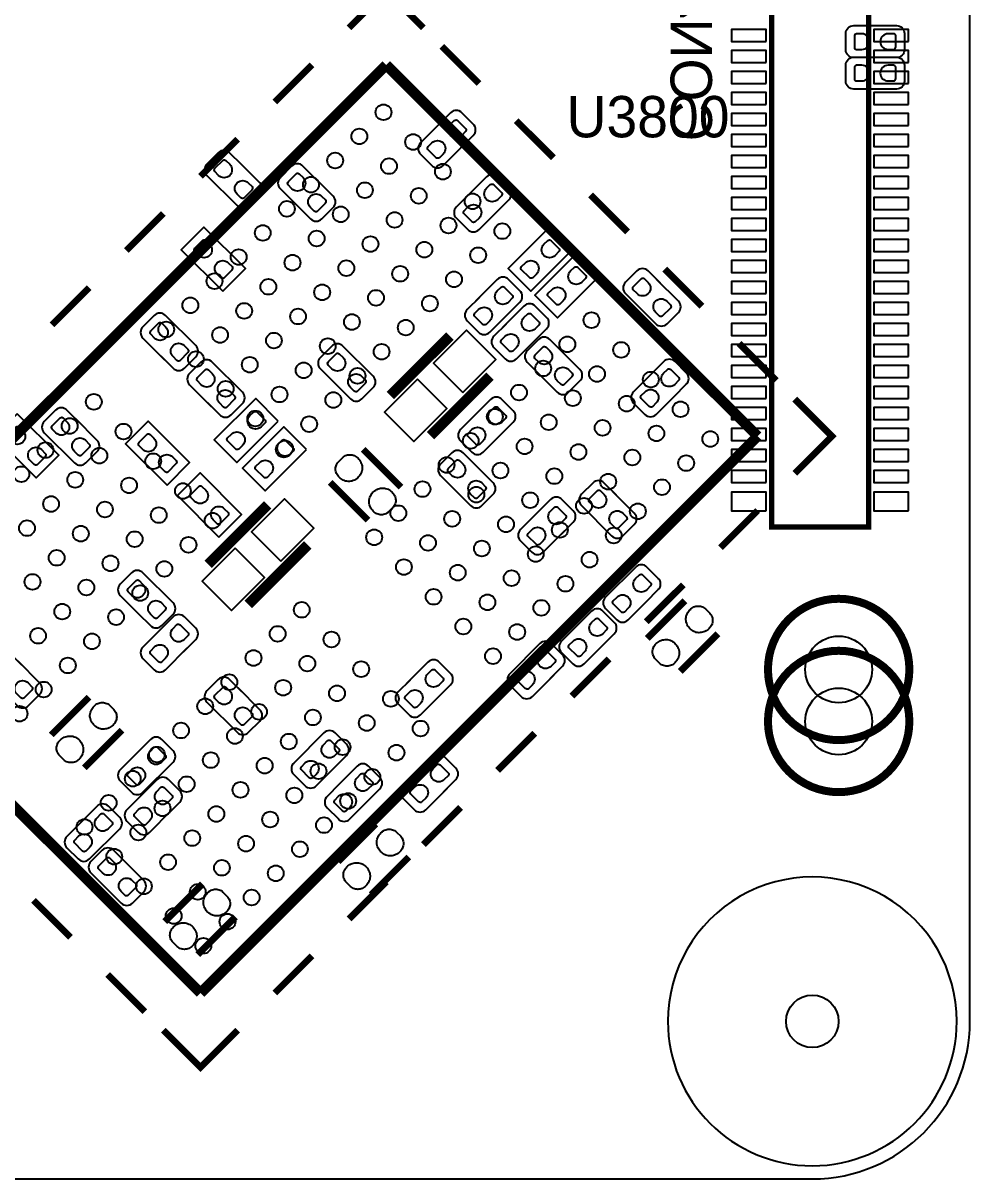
# Model space of a CAD drawing. Extents: x 0 to 69.8, y 0 to 65.
# Drawn here: x 36.97 to 55, y 0 to 22.01 of the extents above; entities that cross this region are included whole.
import ezdxf

# ---------------------------------------------------------------- set-up
doc = ezdxf.new("R2010")
doc.units = 0
for name, color, linetype in [('BG_OUTLINE', 254, 'CONTINUOUS'), ('PG_SILKSCREEN_BOTTOM', 12, 'CONTINUOUS'), ('PG_SILKSCREEN_TOP', 254, 'CONTINUOUS'), ('PIN_BOTTOM', 1, 'CONTINUOUS'), ('PIN_TOP', 110, 'CONTINUOUS'), ('RKO_ALL', 23, 'CONTINUOUS')]:
    doc.layers.add(name, color=color, linetype=linetype)

msp = doc.modelspace()

# ---------------------------------------------------------------- linework, layer by layer
at = {"layer": 'BG_OUTLINE'}
msp.add_lwpolyline([(2.999994, 0), (51.999998, 0, 0.414213), (54.999992, 2.999994), (54.999992, 62.000003, 0.414213), (51.999998, 64.999997), (2.999994, 64.999997, 0.414213), (0, 62.000003), (0, 2.999994, 0.414212)], format="xyb", close=True, dxfattribs=at)
at = {"layer": 'PG_SILKSCREEN_BOTTOM'}
for points, const_width in [([(51.224993, 33.934603), (51.224993, 12.414606), (53.075002, 12.414606), (53.075002, 33.934603), (51.224993, 33.934603)], 0.1), ([(45.097802, 16.051759), (43.966486, 14.920443)], 0.2), ([(45.861503, 15.288057), (44.730187, 14.156741)], 0.2), ([(44.168695, 13.176148), (43.450307, 13.894537)], 0.127), ([(42.821708, 13.265937), (43.540096, 12.547549)], 0.127), ([(40.497608, 11.705539), (41.628898, 12.836855)], 0.2), ([(41.261309, 10.941837), (42.3926, 12.073153)], 0.2), ([(49.574882, 11.011281), (48.856494, 10.292893)], 0.127), ([(49.485093, 9.664294), (50.203481, 10.382682)], 0.127), ([(38.227889, 9.173743), (37.509501, 8.455355)], 0.127), ([(38.1381, 7.826756), (38.856488, 8.545144)], 0.127), ([(43.688889, 6.760743), (42.970501, 6.042355)], 0.127), ([(43.5991, 5.413756), (44.317488, 6.132144)], 0.127), ([(40.386889, 5.617743), (39.668501, 4.899355)], 0.127), ([(40.2971, 4.270756), (41.015488, 4.989144)], 0.127)]:
    msp.add_lwpolyline(points, dxfattribs=dict(at, const_width=const_width))
for points in [[(45.3104, 19.641439), (45.543902, 19.874941, 0.41411), (45.543902, 20.09046), (45.328408, 20.305954, 0.414417), (45.112788, 20.305954), (44.538087, 19.731253, 0.414382), (44.538087, 19.515658), (44.753606, 19.300139, 0.414075), (44.9691, 19.300139), (45.382205, 19.713245)], [(41.138805, 19.310655), (40.905405, 19.544157, 0.41429), (40.689809, 19.544157), (40.47429, 19.328536, 0.414172), (40.47429, 19.113043), (41.048991, 18.538342, 0.414341), (41.264586, 18.538342), (41.480105, 18.753836, 0.414137), (41.480105, 18.969355), (41.066999, 19.382435)], [(42.212209, 18.517845), (42.445686, 18.284342, 0.414108), (42.661205, 18.284342), (42.876699, 18.499836, 0.414427), (42.876699, 18.715457), (42.301998, 19.290157, 0.414385), (42.086403, 19.290157), (41.870909, 19.074638, 0.414111), (41.870909, 18.859144), (42.28399, 18.446039)], [(45.995285, 18.421553), (46.228787, 18.654954, 0.414378), (46.228787, 18.870549), (46.013294, 19.086043, 0.41431), (45.797699, 19.086043), (45.222998, 18.511342, 0.414298), (45.222998, 18.295747), (45.438492, 18.080253, 0.414367), (45.654087, 18.080253), (46.067193, 18.493359)], [(45.660589, 16.790035), (45.427087, 16.556558, 0.41415), (45.427087, 16.341039), (45.642606, 16.125546, 0.414346), (45.858201, 16.125546), (46.432902, 16.700246, 0.414159), (46.432902, 16.91574), (46.217408, 17.131259, 0.41433), (46.001889, 17.131259), (45.588809, 16.718255)], [(49.107598, 17.058792), (48.874197, 17.292295, 0.41433), (48.658602, 17.292295), (48.443109, 17.076801, 0.414344), (48.443109, 16.861206), (49.017809, 16.286505, 0.414347), (49.233404, 16.286505), (49.448898, 16.501999, 0.414332), (49.448898, 16.717594), (49.035792, 17.1307)], [(46.168488, 16.282035), (45.934986, 16.048558, 0.414017), (45.934986, 15.833039), (46.150606, 15.617546, 0.41413), (46.3661, 15.617546), (46.9408, 16.192246, 0.414475), (46.9408, 16.407841), (46.725307, 16.62336, 0.414178), (46.509788, 16.62336), (46.096707, 16.210255)], [(39.595298, 15.673959), (39.828699, 15.440457, 0.414311), (40.044294, 15.440457), (40.259787, 15.65595, 0.414319), (40.259787, 15.871546), (39.685087, 16.446246, 0.414365), (39.469492, 16.446246), (39.253998, 16.230752, 0.414357), (39.253998, 16.015157), (39.667104, 15.602052)], [(42.974209, 15.088845), (43.207686, 14.855342, 0.41414), (43.423205, 14.855342), (43.638699, 15.070836, 0.414395), (43.638699, 15.286457), (43.063998, 15.861157, 0.414352), (42.848403, 15.861157), (42.632909, 15.645638, 0.414144), (42.632909, 15.430144), (43.04599, 15.017039)], [(47.234805, 15.754655), (47.001303, 15.988157, 0.414073), (46.785809, 15.988157), (46.57029, 15.772638, 0.414204), (46.57029, 15.557144), (47.144991, 14.982342, 0.414235), (47.36051, 14.982342), (47.576003, 15.197836, 0.414472), (47.576003, 15.413457), (47.162898, 15.826537)], [(40.484298, 14.784959), (40.717699, 14.551457, 0.414344), (40.933294, 14.551457), (41.148787, 14.76695, 0.414417), (41.148787, 14.982546), (40.574087, 15.557246, 0.414333), (40.358492, 15.557246), (40.142998, 15.341752, 0.414259), (40.142998, 15.126157), (40.556104, 14.713052)], [(49.367592, 14.900605), (49.601095, 15.134107, 0.414079), (49.601095, 15.349601), (49.385601, 15.56512, 0.41443), (49.16998, 15.56512), (48.59528, 14.99042, 0.414413), (48.59528, 14.774799), (48.810799, 14.559305, 0.414062), (49.026293, 14.559305), (49.439398, 14.972411)], [(46.0724, 14.180439), (46.305902, 14.413941, 0.414116), (46.305902, 14.62946), (46.090408, 14.844954, 0.414453), (45.874788, 14.844954), (45.300087, 14.270253, 0.414377), (45.300087, 14.054658), (45.515606, 13.839139, 0.414039), (45.7311, 13.839139), (46.144205, 14.252245)], [(38.040691, 14.40754), (37.80729, 14.641043, 0.414303), (37.591695, 14.641043), (37.376202, 14.425549, 0.414373), (37.376202, 14.209954), (37.950902, 13.635253, 0.414373), (38.166497, 13.635253), (38.381991, 13.850747, 0.414304), (38.381991, 14.066342), (37.968885, 14.479448)], [(45.583805, 13.595655), (45.350303, 13.829157, 0.414152), (45.134809, 13.829157), (44.919189, 13.613638, 0.414034), (44.919189, 13.398144), (45.493991, 12.823444, 0.414341), (45.70951, 12.823444), (45.925003, 13.038938, 0.414275), (45.925003, 13.254457), (45.511898, 13.667537)], [(48.26922, 13.020192), (48.035718, 13.253695, 0.414133), (47.820199, 13.253695), (47.604705, 13.038201, 0.414258), (47.604705, 12.822682), (48.179406, 12.247905, 0.414221), (48.394899, 12.247905), (48.610418, 12.463399, 0.414418), (48.610418, 12.678994), (48.197313, 13.0921)], [(47.2154, 12.275439), (47.448902, 12.508941, 0.414118), (47.448902, 12.72446), (47.233307, 12.939954, 0.414216), (47.017788, 12.939954), (46.443087, 12.365253, 0.414374), (46.443087, 12.149658), (46.658606, 11.934139, 0.414092), (46.8741, 11.934139), (47.287205, 12.347245)], [(48.834192, 10.98898), (49.067695, 11.222482, 0.414166), (49.067695, 11.438001), (48.852201, 11.653495, 0.414226), (48.636682, 11.653495), (48.061905, 11.078794, 0.414189), (48.061905, 10.863301), (48.277399, 10.647782, 0.414451), (48.492994, 10.647782), (48.9061, 11.060887)], [(39.164209, 10.770845), (39.39761, 10.537342, 0.414297), (39.613205, 10.537342), (39.828699, 10.752938, 0.41423), (39.828699, 10.968457), (39.253998, 11.543157, 0.414333), (39.038403, 11.543157), (38.822909, 11.327638, 0.414125), (38.822909, 11.112144), (39.23599, 10.699039)], [(47.457208, 10.473995), (47.223705, 10.240594, 0.414374), (47.223705, 10.024999), (47.439199, 9.809505, 0.414269), (47.654794, 9.809505), (48.229495, 10.384206, 0.414302), (48.229495, 10.599801), (48.014001, 10.815295, 0.414373), (47.798406, 10.815295), (47.3853, 10.402214)], [(40.026285, 10.039553), (40.259787, 10.272954, 0.414411), (40.259787, 10.488549), (40.044294, 10.704043, 0.414407), (39.828699, 10.704043), (39.253998, 10.129342, 0.414266), (39.253998, 9.913747), (39.469492, 9.698253, 0.414269), (39.685087, 9.698253), (40.098193, 10.111359)], [(47.011285, 9.531553), (47.244787, 9.764954, 0.414378), (47.244787, 9.980549), (47.029294, 10.196043, 0.414275), (46.813699, 10.196043), (46.238998, 9.621342, 0.414298), (46.238998, 9.405747), (46.454492, 9.190253, 0.414367), (46.670087, 9.190253), (47.083193, 9.603359)], [(36.947805, 9.785655), (36.714303, 10.019157, 0.414106), (36.498809, 10.019157), (36.28329, 9.803638, 0.414337), (36.28329, 9.588043), (36.857991, 9.013342, 0.414202), (37.07351, 9.013342), (37.289003, 9.228836, 0.41434), (37.289003, 9.444355), (36.875999, 9.857435)], [(44.340704, 9.500946), (44.107202, 9.267546, 0.414366), (44.107202, 9.05195), (44.322695, 8.836457, 0.414283), (44.53829, 8.836457), (45.112991, 9.411157, 0.41431), (45.112991, 9.626752), (44.897497, 9.842246, 0.414359), (44.681902, 9.842246), (44.268796, 9.42914)], [(41.138805, 9.277655), (40.905303, 9.511157, 0.414106), (40.689809, 9.511157), (40.47429, 9.295638, 0.414356), (40.47429, 9.080043), (41.048991, 8.505342, 0.414202), (41.26451, 8.505342), (41.480105, 8.720836, 0.414321), (41.480105, 8.936457), (41.066999, 9.349435)], [(39.056589, 8.027137), (38.823087, 7.79366, 0.414201), (38.823087, 7.578141), (39.038606, 7.362546, 0.41413), (39.2541, 7.362546), (39.828902, 7.937348, 0.414107), (39.828902, 8.152841), (39.613408, 8.36836, 0.414363), (39.397788, 8.36836), (38.984707, 7.955255)], [(42.8974, 7.830439), (43.130902, 8.063941, 0.414129), (43.130902, 8.27946), (42.915408, 8.494954, 0.414436), (42.699788, 8.494954), (42.125087, 7.920253, 0.414179), (42.125087, 7.70476), (42.340606, 7.489139, 0.41424), (42.556201, 7.489139), (42.969205, 7.902245)], [(44.979285, 7.372553), (45.212787, 7.605954, 0.414378), (45.212787, 7.821549), (44.997294, 8.037043, 0.41444), (44.781699, 8.037043), (44.206998, 7.462342, 0.414298), (44.206998, 7.246747), (44.422492, 7.031253, 0.414237), (44.638087, 7.031253), (45.051193, 7.444359)], [(42.993589, 7.519035), (42.760087, 7.285558, 0.414196), (42.760087, 7.070039), (42.975606, 6.854546, 0.414162), (43.1911, 6.854546), (43.765902, 7.429246, 0.414113), (43.765902, 7.64474), (43.550408, 7.860259, 0.414514), (43.334788, 7.860259), (42.921809, 7.447255)], [(39.7224, 6.941439), (39.955902, 7.174941, 0.414175), (39.955902, 7.39046), (39.740408, 7.605954, 0.414482), (39.524788, 7.605954), (38.950087, 7.031253, 0.414317), (38.950087, 6.815658), (39.165606, 6.600139, 0.41401), (39.3811, 6.600139), (39.794205, 7.013245)], [(38.040589, 6.757137), (37.807087, 6.52366, 0.414182), (37.807087, 6.308141), (38.022606, 6.092647, 0.414295), (38.2381, 6.092647), (38.812902, 6.667348, 0.414126), (38.812902, 6.882841), (38.597408, 7.09836, 0.414382), (38.381788, 7.09836), (37.968707, 6.685255)], [(38.6064, 5.486756), (38.839902, 5.253253, 0.41433), (39.055497, 5.253253), (39.270991, 5.468747, 0.414338), (39.270991, 5.684342), (38.69629, 6.259043, 0.414346), (38.480695, 6.259043), (38.265202, 6.043549, 0.414338), (38.265202, 5.827954), (38.678307, 5.41495)]]:
    msp.add_lwpolyline(points, format="xyb", dxfattribs=at)
for points in [[(40.775585, 16.906545), (41.206699, 17.337659), (40.416404, 18.127955), (39.98529, 17.69684), (40.775585, 16.906545)], [(47.429699, 17.69684), (46.998585, 18.127955), (46.20829, 17.337659), (46.639404, 16.906545), (47.429699, 17.69684)], [(47.937699, 17.18884), (47.506585, 17.619955), (46.71629, 16.829659), (47.147404, 16.398545), (47.937699, 17.18884)], [(41.832403, 14.43355), (41.40139, 14.864639), (40.611095, 14.074343), (41.042209, 13.643356), (41.832403, 14.43355)], [(36.860404, 14.571955), (36.429391, 14.14084), (37.219585, 13.350646), (37.650699, 13.781659), (36.860404, 14.571955)], [(39.713103, 13.212343), (40.14409, 13.643356), (39.353896, 14.433652), (38.922808, 14.002537), (39.713103, 13.212343)], [(42.371289, 13.89474), (41.940201, 14.325854), (41.149905, 13.535558), (41.580994, 13.104546), (42.371289, 13.89474)], [(40.700985, 12.224436), (41.131998, 12.65555), (40.341804, 13.445846), (39.91069, 13.014757), (40.700985, 12.224436)]]:
    msp.add_lwpolyline(points, dxfattribs=at)
at = {"layer": 'PG_SILKSCREEN_BOTTOM', "const_width": 0.1524}
msp.add_lwpolyline([(53.848, 8.7122, 1), (51.1556, 8.7122, 1), (53.848, 8.7122)], format="xyb", dxfattribs=at)
at = {"layer": 'PG_SILKSCREEN_TOP'}
for points, const_width in [([(44.594704, 21.923553), (43.887695, 22.630638), (43.18061, 21.923553)], 0.127), ([(44.948196, 21.570036), (45.655306, 20.86295)], 0.127), ([(33.280909, 10.609656), (43.887695, 21.216442)], 0.199898), ([(41.766287, 20.509357), (42.473397, 21.216442)], 0.127), ([(43.887695, 21.216442), (50.958699, 14.145336)], 0.199898), ([(46.362391, 20.15584), (47.069502, 19.448755)], 0.127), ([(40.352091, 19.095136), (41.059202, 19.802246)], 0.127), ([(47.776587, 18.741644), (48.483901, 18.034356)], 0.127), ([(38.937895, 17.68094), (39.645006, 18.388051)], 0.127), ([(49.190986, 17.327245), (49.898097, 16.62016)], 0.127), ([(37.523496, 16.266541), (38.23081, 16.973855)], 0.127), ([(50.605309, 15.913049), (51.312293, 15.205939)], 0.127), ([(51.66581, 14.852447), (52.372895, 14.145336), (51.66581, 13.438251)], 0.127), ([(50.958699, 14.145336), (40.351888, 3.538652)], 0.199898), ([(50.251589, 12.024055), (50.958699, 12.73114)], 0.127), ([(48.837393, 10.609859), (49.544503, 11.316945)], 0.127), ([(40.351888, 3.538652), (33.280909, 10.609656)], 0.199898), ([(47.423197, 9.195638), (48.130308, 9.902749)], 0.127), ([(46.008798, 7.781239), (46.716086, 8.488553)], 0.127), ([(44.594602, 6.367043), (45.301687, 7.074154)], 0.127), ([(43.180406, 4.952848), (43.887492, 5.659958)], 0.127), ([(37.170004, 5.306339), (37.877191, 4.599153)], 0.127), ([(41.766185, 3.538652), (42.473296, 4.245737)], 0.127), ([(38.584302, 3.892042), (39.291387, 3.184957)], 0.127), ([(41.058998, 2.831541), (40.351888, 2.124456), (39.644803, 2.831541)], 0.127)]:
    msp.add_lwpolyline(points, dxfattribs=dict(at, const_width=const_width))
for points in [[(53.270607, 21.965412), (53.600807, 21.965412, -0.414189), (53.753207, 21.813012), (53.753207, 21.508212, -0.41422), (53.600807, 21.355812), (52.788007, 21.355812, -0.414238), (52.635607, 21.508212), (52.635607, 21.813012, -0.414207), (52.788007, 21.965412), (53.372207, 21.965412)], [(53.270607, 21.365388), (53.600807, 21.365388, -0.41422), (53.753207, 21.212988), (53.753207, 20.908188, -0.414189), (53.600807, 20.755788), (52.788007, 20.755788, -0.414207), (52.635607, 20.908188), (52.635607, 21.212988, -0.414238), (52.788007, 21.365388), (53.372207, 21.365388)]]:
    msp.add_lwpolyline(points, format="xyb", dxfattribs=at)
at = {"layer": 'PG_SILKSCREEN_TOP', "const_width": 0.1524}
msp.add_lwpolyline([(53.848, 9.7028, 1), (51.1556, 9.7028, 1), (53.848, 9.7028)], format="xyb", dxfattribs=at)
at = {"layer": 'PIN_BOTTOM'}
for points in [[(51.120218, 21.660307), (51.120218, 21.888907), (50.459818, 21.888907), (50.459818, 21.660307)], [(53.830195, 21.660307), (53.830195, 21.888907), (53.169795, 21.888907), (53.169795, 21.660307)], [(51.120218, 21.260308), (51.120218, 21.488908), (50.459818, 21.488908), (50.459818, 21.260308)], [(53.830195, 21.260308), (53.830195, 21.488908), (53.169795, 21.488908), (53.169795, 21.260308)], [(51.120218, 20.860309), (51.120218, 21.088909), (50.459818, 21.088909), (50.459818, 20.860309)], [(53.830195, 20.860309), (53.830195, 21.088909), (53.169795, 21.088909), (53.169795, 20.860309)], [(51.120218, 20.46031), (51.120218, 20.68891), (50.459818, 20.68891), (50.459818, 20.46031)], [(53.830195, 20.46031), (53.830195, 20.68891), (53.169795, 20.68891), (53.169795, 20.46031)], [(51.120218, 20.06031), (51.120218, 20.28891), (50.459818, 20.28891), (50.459818, 20.06031)], [(53.830195, 20.06031), (53.830195, 20.28891), (53.169795, 20.28891), (53.169795, 20.06031)], [(51.120218, 19.660311), (51.120218, 19.888911), (50.459818, 19.888911), (50.459818, 19.660311)], [(53.830195, 19.660311), (53.830195, 19.888911), (53.169795, 19.888911), (53.169795, 19.660311)], [(51.120218, 19.260312), (51.120218, 19.488912), (50.459818, 19.488912), (50.459818, 19.260312)], [(53.830195, 19.260312), (53.830195, 19.488912), (53.169795, 19.488912), (53.169795, 19.260312)], [(51.120218, 18.860313), (51.120218, 19.088913), (50.459818, 19.088913), (50.459818, 18.860313)], [(53.830195, 18.860313), (53.830195, 19.088913), (53.169795, 19.088913), (53.169795, 18.860313)], [(51.120218, 18.460314), (51.120218, 18.688914), (50.459818, 18.688914), (50.459818, 18.460314)], [(53.830195, 18.460314), (53.830195, 18.688914), (53.169795, 18.688914), (53.169795, 18.460314)], [(51.120218, 18.060314), (51.120218, 18.288914), (50.459818, 18.288914), (50.459818, 18.060314)], [(53.830195, 18.060314), (53.830195, 18.288914), (53.169795, 18.288914), (53.169795, 18.060314)], [(51.120218, 17.660315), (51.120218, 17.888915), (50.459818, 17.888915), (50.459818, 17.660315)], [(53.830195, 17.660315), (53.830195, 17.888915), (53.169795, 17.888915), (53.169795, 17.660315)], [(51.120218, 17.260316), (51.120218, 17.488916), (50.459818, 17.488916), (50.459818, 17.260316)], [(53.830195, 17.260316), (53.830195, 17.488916), (53.169795, 17.488916), (53.169795, 17.260316)], [(51.120218, 16.860317), (51.120218, 17.088917), (50.459818, 17.088917), (50.459818, 16.860317)], [(53.830195, 16.860317), (53.830195, 17.088917), (53.169795, 17.088917), (53.169795, 16.860317)], [(51.120218, 16.460292), (51.120218, 16.688892), (50.459818, 16.688892), (50.459818, 16.460292)], [(53.830195, 16.460292), (53.830195, 16.688892), (53.169795, 16.688892), (53.169795, 16.460292)], [(45.346183, 14.979637), (45.974801, 15.608255), (45.418025, 16.165031), (44.789407, 15.536413)], [(51.120218, 16.060293), (51.120218, 16.288893), (50.459818, 16.288893), (50.459818, 16.060293)], [(53.830195, 16.060293), (53.830195, 16.288893), (53.169795, 16.288893), (53.169795, 16.060293)], [(51.120218, 15.660294), (51.120218, 15.888894), (50.459818, 15.888894), (50.459818, 15.660294)], [(53.830195, 15.660294), (53.830195, 15.888894), (53.169795, 15.888894), (53.169795, 15.660294)], [(51.120218, 15.260295), (51.120218, 15.488895), (50.459818, 15.488895), (50.459818, 15.260295)], [(53.830195, 15.260295), (53.830195, 15.488895), (53.169795, 15.488895), (53.169795, 15.260295)], [(44.481832, 15.228837), (43.853214, 14.600219), (44.40999, 14.043443), (45.038608, 14.672061)], [(51.120218, 14.860295), (51.120218, 15.088895), (50.459818, 15.088895), (50.459818, 14.860295)], [(53.830195, 14.860295), (53.830195, 15.088895), (53.169795, 15.088895), (53.169795, 14.860295)], [(51.120218, 14.460296), (51.120218, 14.688896), (50.459818, 14.688896), (50.459818, 14.460296)], [(53.830195, 14.460296), (53.830195, 14.688896), (53.169795, 14.688896), (53.169795, 14.460296)], [(51.120218, 14.060297), (51.120218, 14.288897), (50.459818, 14.288897), (50.459818, 14.060297)], [(53.830195, 14.060297), (53.830195, 14.288897), (53.169795, 14.288897), (53.169795, 14.060297)], [(51.120218, 13.660298), (51.120218, 13.888898), (50.459818, 13.888898), (50.459818, 13.660298)], [(53.830195, 13.660298), (53.830195, 13.888898), (53.169795, 13.888898), (53.169795, 13.660298)], [(43.333416, 13.741629), (43.351374, 13.7255), (43.36735, 13.707669), (43.382057, 13.68872), (43.395062, 13.668223), (43.40573, 13.646658), (43.414721, 13.624382), (43.421579, 13.601395), (43.426482, 13.577849), (43.428996, 13.553796), (43.429733, 13.529767), (43.427879, 13.505713), (43.423916, 13.48199), (43.415864, 13.457784), (43.40545, 13.43439), (43.392827, 13.412114), (43.378526, 13.39088), (43.362118, 13.371373), (43.344135, 13.353415), (43.324628, 13.337007), (43.303368, 13.322656), (43.281168, 13.310083), (43.257749, 13.299694), (43.233569, 13.291617), (43.210023, 13.287172), (43.186121, 13.284759), (43.162068, 13.284759), (43.138039, 13.287299), (43.114493, 13.291769), (43.091303, 13.29883), (43.069027, 13.307797), (43.047895, 13.318922), (43.027727, 13.33213), (43.009058, 13.347268), (42.991811, 13.364108), (42.97619, 13.37945), (42.962525, 13.396341), (42.950511, 13.414426), (42.940605, 13.433679), (42.93268, 13.454202), (42.926965, 13.475056), (42.923562, 13.496392), (42.922292, 13.518058), (42.923358, 13.540029), (42.926762, 13.56139), (42.93235, 13.582371), (42.940046, 13.602665), (42.949952, 13.622172), (42.961966, 13.640435), (42.975682, 13.65725), (43.058131, 13.739724), (43.07459, 13.753363), (43.092776, 13.765022), (43.111928, 13.774852), (43.131892, 13.78265), (43.152746, 13.788365), (43.173879, 13.791971), (43.19524, 13.793241), (43.216805, 13.7922), (43.238039, 13.788923), (43.258892, 13.783488), (43.279187, 13.776198), (43.298339, 13.766648), (43.3165, 13.754989)], [(51.120218, 13.260299), (51.120218, 13.488899), (50.459818, 13.488899), (50.459818, 13.260299)], [(53.830195, 13.260299), (53.830195, 13.488899), (53.169795, 13.488899), (53.169795, 13.260299)], [(43.656961, 12.700483), (43.639003, 12.716612), (43.623027, 12.734442), (43.60832, 12.753391), (43.595315, 12.773889), (43.584647, 12.795453), (43.575656, 12.817729), (43.568798, 12.840716), (43.563896, 12.864262), (43.561381, 12.888316), (43.560644, 12.912344), (43.562499, 12.936398), (43.566461, 12.960121), (43.574513, 12.984328), (43.584927, 13.007721), (43.597551, 13.029997), (43.611851, 13.051231), (43.628259, 13.070738), (43.646242, 13.088696), (43.66575, 13.105105), (43.687009, 13.119456), (43.709209, 13.132029), (43.732628, 13.142417), (43.756809, 13.150494), (43.780354, 13.154939), (43.804256, 13.157352), (43.82831, 13.157352), (43.852338, 13.154812), (43.875884, 13.150342), (43.899074, 13.143281), (43.92135, 13.134315), (43.942483, 13.123189), (43.96265, 13.109981), (43.981319, 13.094843), (43.998566, 13.078003), (44.014187, 13.062661), (44.027852, 13.04577), (44.039866, 13.027685), (44.049772, 13.008432), (44.057697, 12.987909), (44.063412, 12.967056), (44.066816, 12.94572), (44.068086, 12.924053), (44.067019, 12.902082), (44.063615, 12.880721), (44.058027, 12.859741), (44.050331, 12.839446), (44.040425, 12.819939), (44.028411, 12.801676), (44.014695, 12.784861), (43.932246, 12.702388), (43.915787, 12.688748), (43.897601, 12.677089), (43.878449, 12.667259), (43.858485, 12.659462), (43.837631, 12.653747), (43.816499, 12.65014), (43.795137, 12.64887), (43.773573, 12.649911), (43.752338, 12.653188), (43.731485, 12.658623), (43.71119, 12.665913), (43.692039, 12.675464), (43.673878, 12.687122)], [(51.120218, 12.721793), (51.120218, 13.077393), (50.459818, 13.077393), (50.459818, 12.721793)], [(53.830195, 12.721793), (53.830195, 13.077393), (53.169795, 13.077393), (53.169795, 12.721793)], [(41.877279, 11.764759), (42.505897, 12.393377), (41.949121, 12.950153), (41.320503, 12.321535)], [(41.012928, 12.013959), (40.38431, 11.385341), (40.941086, 10.828565), (41.569704, 11.457183)], [(50.050573, 10.499573), (50.034444, 10.481615), (50.016613, 10.465638), (49.997665, 10.450932), (49.977167, 10.437927), (49.955602, 10.427259), (49.933327, 10.418267), (49.91034, 10.411409), (49.886794, 10.406507), (49.86274, 10.403992), (49.838712, 10.403256), (49.814658, 10.40511), (49.790934, 10.409072), (49.766728, 10.417124), (49.743335, 10.427538), (49.721059, 10.440162), (49.699824, 10.454462), (49.680317, 10.470871), (49.662359, 10.488854), (49.645951, 10.508361), (49.6316, 10.529621), (49.619027, 10.55182), (49.608638, 10.575239), (49.600561, 10.59942), (49.596116, 10.622966), (49.593703, 10.646867), (49.593703, 10.670921), (49.596243, 10.694949), (49.600714, 10.718495), (49.607775, 10.741685), (49.616741, 10.763961), (49.627866, 10.785094), (49.641074, 10.805262), (49.656213, 10.823931), (49.673053, 10.841177), (49.688394, 10.856798), (49.705285, 10.870463), (49.72337, 10.882478), (49.742623, 10.892384), (49.763147, 10.900308), (49.784, 10.906023), (49.805336, 10.909427), (49.827002, 10.910697), (49.848973, 10.90963), (49.870335, 10.906227), (49.891315, 10.900639), (49.91161, 10.892942), (49.931117, 10.883036), (49.949379, 10.871022), (49.966194, 10.857306), (50.048668, 10.774858), (50.062308, 10.758399), (50.073966, 10.740212), (50.083796, 10.721061), (50.091594, 10.701096), (50.097309, 10.680243), (50.100916, 10.65911), (50.102186, 10.637749), (50.101144, 10.616184), (50.097868, 10.59495), (50.092432, 10.574096), (50.085142, 10.553802), (50.075592, 10.53465), (50.063933, 10.516489)], [(49.009427, 10.176027), (49.025556, 10.193985), (49.043387, 10.209962), (49.062335, 10.224668), (49.082833, 10.237673), (49.104398, 10.248341), (49.126673, 10.257333), (49.14966, 10.264191), (49.173206, 10.269093), (49.19726, 10.271608), (49.221288, 10.272344), (49.245342, 10.27049), (49.269066, 10.266528), (49.293272, 10.258476), (49.316665, 10.248062), (49.338941, 10.235438), (49.360176, 10.221138), (49.379683, 10.204729), (49.397641, 10.186746), (49.414049, 10.167239), (49.4284, 10.145979), (49.440973, 10.12378), (49.451362, 10.100361), (49.459439, 10.07618), (49.463884, 10.052634), (49.466297, 10.028733), (49.466297, 10.004679), (49.463757, 9.980651), (49.459286, 9.957105), (49.452225, 9.933915), (49.443259, 9.911639), (49.432134, 9.890506), (49.418926, 9.870338), (49.403787, 9.851669), (49.386947, 9.834423), (49.371606, 9.818802), (49.354715, 9.805137), (49.33663, 9.793122), (49.317377, 9.783216), (49.296853, 9.775292), (49.276, 9.769577), (49.254664, 9.766173), (49.232998, 9.764903), (49.211027, 9.76597), (49.189665, 9.769373), (49.168685, 9.774961), (49.14839, 9.782658), (49.128883, 9.792564), (49.110621, 9.804578), (49.093806, 9.818294), (49.011332, 9.900742), (48.997692, 9.917201), (48.986034, 9.935388), (48.976204, 9.954539), (48.968406, 9.974504), (48.962691, 9.995357), (48.959084, 10.01649), (48.957814, 10.037851), (48.958856, 10.059416), (48.962132, 10.08065), (48.967568, 10.101504), (48.974858, 10.121798), (48.984408, 10.14095), (48.996067, 10.159111)], [(38.70358, 8.66201), (38.687451, 8.644052), (38.66962, 8.628075), (38.650672, 8.613369), (38.630174, 8.600364), (38.60861, 8.589696), (38.586334, 8.580704), (38.563347, 8.573846), (38.539801, 8.568944), (38.515747, 8.566429), (38.491719, 8.565693), (38.467665, 8.567547), (38.443941, 8.571509), (38.419735, 8.579561), (38.396342, 8.589975), (38.374066, 8.602599), (38.352832, 8.616899), (38.333324, 8.633308), (38.315367, 8.651291), (38.298958, 8.670798), (38.284607, 8.692058), (38.272034, 8.714257), (38.261646, 8.737676), (38.253568, 8.761857), (38.249123, 8.785403), (38.24671, 8.809304), (38.24671, 8.833358), (38.24925, 8.857386), (38.253721, 8.880932), (38.260782, 8.904122), (38.269748, 8.926398), (38.280873, 8.947531), (38.294081, 8.967699), (38.30922, 8.986368), (38.32606, 9.003614), (38.341402, 9.019235), (38.358293, 9.0329), (38.376377, 9.044915), (38.395631, 9.054821), (38.416154, 9.062745), (38.437007, 9.06846), (38.458343, 9.071864), (38.480009, 9.073134), (38.50198, 9.072067), (38.523342, 9.068664), (38.544322, 9.063076), (38.564617, 9.055379), (38.584124, 9.045473), (38.602387, 9.033459), (38.619201, 9.019743), (38.701675, 8.937295), (38.715315, 8.920836), (38.726974, 8.902649), (38.736803, 8.883498), (38.744601, 8.863533), (38.750316, 8.84268), (38.753923, 8.821547), (38.755193, 8.800186), (38.754152, 8.778621), (38.750875, 8.757387), (38.745439, 8.736533), (38.73815, 8.716239), (38.728599, 8.697087), (38.716941, 8.678926)], [(37.662434, 8.338464), (37.678563, 8.356422), (37.696394, 8.372399), (37.715342, 8.387105), (37.73584, 8.40011), (37.757405, 8.410778), (37.779681, 8.41977), (37.802668, 8.426628), (37.826213, 8.43153), (37.850267, 8.434045), (37.874296, 8.434781), (37.898349, 8.432927), (37.922073, 8.428965), (37.946279, 8.420913), (37.969673, 8.410499), (37.991948, 8.397875), (38.013183, 8.383575), (38.03269, 8.367166), (38.050648, 8.349183), (38.067056, 8.329676), (38.081407, 8.308416), (38.09398, 8.286217), (38.104369, 8.262798), (38.112446, 8.238617), (38.116891, 8.215071), (38.119304, 8.19117), (38.119304, 8.167116), (38.116764, 8.143088), (38.112294, 8.119542), (38.105232, 8.096352), (38.096266, 8.074076), (38.085141, 8.052943), (38.071933, 8.032775), (38.056795, 8.014106), (38.039954, 7.99686), (38.024613, 7.981239), (38.007722, 7.967574), (37.989637, 7.955559), (37.970384, 7.945653), (37.949861, 7.937729), (37.929007, 7.932014), (37.907671, 7.92861), (37.886005, 7.92734), (37.864034, 7.928407), (37.842673, 7.93181), (37.821692, 7.937398), (37.801398, 7.945095), (37.78189, 7.955001), (37.763628, 7.967015), (37.746813, 7.980731), (37.664339, 8.063179), (37.650699, 8.079638), (37.639041, 8.097825), (37.629211, 8.116976), (37.621413, 8.136941), (37.615698, 8.157794), (37.612091, 8.178927), (37.610821, 8.200288), (37.611863, 8.221853), (37.615139, 8.243087), (37.620575, 8.263941), (37.627865, 8.284235), (37.637415, 8.303387), (37.649074, 8.321548)], [(44.16458, 6.24901), (44.148451, 6.231052), (44.13062, 6.215075), (44.111672, 6.200369), (44.091174, 6.187364), (44.06961, 6.176696), (44.047334, 6.167704), (44.024347, 6.160846), (44.000801, 6.155944), (43.976747, 6.153429), (43.952719, 6.152693), (43.928665, 6.154547), (43.904941, 6.158509), (43.880735, 6.166561), (43.857342, 6.176975), (43.835066, 6.189599), (43.813832, 6.203899), (43.794324, 6.220308), (43.776367, 6.238291), (43.759958, 6.257798), (43.745607, 6.279058), (43.733034, 6.301257), (43.722646, 6.324676), (43.714568, 6.348857), (43.710123, 6.372403), (43.70771, 6.396304), (43.70771, 6.420358), (43.71025, 6.444386), (43.714721, 6.467932), (43.721782, 6.491122), (43.730748, 6.513398), (43.741873, 6.534531), (43.755081, 6.554699), (43.77022, 6.573368), (43.78706, 6.590614), (43.802402, 6.606235), (43.819293, 6.6199), (43.837377, 6.631915), (43.856631, 6.641821), (43.877154, 6.649745), (43.898007, 6.65546), (43.919343, 6.658864), (43.941009, 6.660134), (43.96298, 6.659067), (43.984342, 6.655664), (44.005322, 6.650076), (44.025617, 6.642379), (44.045124, 6.632473), (44.063387, 6.620459), (44.080201, 6.606743), (44.162675, 6.524295), (44.176315, 6.507836), (44.187974, 6.489649), (44.197803, 6.470498), (44.205601, 6.450533), (44.211316, 6.42968), (44.214923, 6.408547), (44.216193, 6.387186), (44.215152, 6.365621), (44.211875, 6.344387), (44.206439, 6.323533), (44.19915, 6.303239), (44.189599, 6.284087), (44.177941, 6.265926)], [(43.123434, 5.925464), (43.139563, 5.943422), (43.157394, 5.959399), (43.176342, 5.974105), (43.19684, 5.98711), (43.218405, 5.997778), (43.240681, 6.00677), (43.263668, 6.013628), (43.287213, 6.01853), (43.311267, 6.021045), (43.335296, 6.021781), (43.359349, 6.019927), (43.383073, 6.015965), (43.407279, 6.007913), (43.430673, 5.997499), (43.452948, 5.984875), (43.474183, 5.970575), (43.49369, 5.954166), (43.511648, 5.936183), (43.528056, 5.916676), (43.542407, 5.895416), (43.55498, 5.873217), (43.565369, 5.849798), (43.573446, 5.825617), (43.577891, 5.802071), (43.580304, 5.77817), (43.580304, 5.754116), (43.577764, 5.730088), (43.573294, 5.706542), (43.566232, 5.683352), (43.557266, 5.661076), (43.546141, 5.639943), (43.532933, 5.619775), (43.517795, 5.601106), (43.500954, 5.58386), (43.485613, 5.568239), (43.468722, 5.554574), (43.450637, 5.542559), (43.431384, 5.532653), (43.410861, 5.524729), (43.390007, 5.519014), (43.368671, 5.51561), (43.347005, 5.51434), (43.325034, 5.515407), (43.303673, 5.51881), (43.282692, 5.524398), (43.262398, 5.532095), (43.24289, 5.542001), (43.224628, 5.554015), (43.207813, 5.567731), (43.125339, 5.650179), (43.111699, 5.666638), (43.100041, 5.684825), (43.090211, 5.703976), (43.082413, 5.723941), (43.076698, 5.744794), (43.073091, 5.765927), (43.071821, 5.787288), (43.072863, 5.808853), (43.076139, 5.830087), (43.081575, 5.850941), (43.088865, 5.871235), (43.098415, 5.890387), (43.110074, 5.908548)], [(40.86258, 5.10601), (40.846451, 5.088052), (40.82862, 5.072075), (40.809672, 5.057369), (40.789174, 5.044364), (40.76761, 5.033696), (40.745334, 5.024704), (40.722347, 5.017846), (40.698801, 5.012944), (40.674747, 5.010429), (40.650719, 5.009693), (40.626665, 5.011547), (40.602941, 5.015509), (40.578735, 5.023561), (40.555342, 5.033975), (40.533066, 5.046599), (40.511832, 5.060899), (40.492324, 5.077308), (40.474367, 5.095291), (40.457958, 5.114798), (40.443607, 5.136058), (40.431034, 5.158257), (40.420646, 5.181676), (40.412568, 5.205857), (40.408123, 5.229403), (40.40571, 5.253304), (40.40571, 5.277358), (40.40825, 5.301386), (40.412721, 5.324932), (40.419782, 5.348122), (40.428748, 5.370398), (40.439873, 5.391531), (40.453081, 5.411699), (40.46822, 5.430368), (40.48506, 5.447614), (40.500402, 5.463235), (40.517293, 5.4769), (40.535377, 5.488915), (40.554631, 5.498821), (40.575154, 5.506745), (40.596007, 5.51246), (40.617343, 5.515864), (40.639009, 5.517134), (40.66098, 5.516067), (40.682342, 5.512664), (40.703322, 5.507076), (40.723617, 5.499379), (40.743124, 5.489473), (40.761387, 5.477459), (40.778201, 5.463743), (40.860675, 5.381295), (40.874315, 5.364836), (40.885974, 5.346649), (40.895803, 5.327498), (40.903601, 5.307533), (40.909316, 5.28668), (40.912923, 5.265547), (40.914193, 5.244186), (40.913152, 5.222621), (40.909875, 5.201387), (40.904439, 5.180533), (40.89715, 5.160239), (40.887599, 5.141087), (40.875941, 5.122926)], [(39.821434, 4.782464), (39.837563, 4.800422), (39.855394, 4.816399), (39.874342, 4.831105), (39.89484, 4.84411), (39.916405, 4.854778), (39.938681, 4.86377), (39.961668, 4.870628), (39.985213, 4.87553), (40.009267, 4.878045), (40.033296, 4.878781), (40.057349, 4.876927), (40.081073, 4.872965), (40.105279, 4.864913), (40.128673, 4.854499), (40.150948, 4.841875), (40.172183, 4.827575), (40.19169, 4.811166), (40.209648, 4.793183), (40.226056, 4.773676), (40.240407, 4.752416), (40.25298, 4.730217), (40.263369, 4.706798), (40.271446, 4.682617), (40.275891, 4.659071), (40.278304, 4.63517), (40.278304, 4.611116), (40.275764, 4.587088), (40.271294, 4.563542), (40.264232, 4.540352), (40.255266, 4.518076), (40.244141, 4.496943), (40.230933, 4.476775), (40.215795, 4.458106), (40.198954, 4.44086), (40.183613, 4.425239), (40.166722, 4.411574), (40.148637, 4.399559), (40.129384, 4.389653), (40.108861, 4.381729), (40.088007, 4.376014), (40.066671, 4.37261), (40.045005, 4.37134), (40.023034, 4.372407), (40.001673, 4.37581), (39.980692, 4.381398), (39.960398, 4.389095), (39.94089, 4.399001), (39.922628, 4.411015), (39.905813, 4.424731), (39.823339, 4.507179), (39.809699, 4.523638), (39.798041, 4.541825), (39.788211, 4.560976), (39.780413, 4.580941), (39.774698, 4.601794), (39.771091, 4.622927), (39.769821, 4.644288), (39.770863, 4.665853), (39.774139, 4.687087), (39.779575, 4.707941), (39.786865, 4.728235), (39.796415, 4.747387), (39.808074, 4.765548)]]:
    msp.add_lwpolyline(points, close=True, dxfattribs=at)
for points in [[(45.111797, 20.086117), (45.183654, 20.157948, -0.376089), (45.247966, 20.153706), (45.400646, 20.001052, -0.366021), (45.395896, 19.945706), (45.324065, 19.873849, -0.999197)], [(44.970217, 19.520002), (44.898361, 19.44817, -0.376089), (44.834048, 19.452412), (44.681369, 19.605066, -0.366021), (44.686118, 19.660413), (44.75795, 19.732269, -0.999197)], [(40.694153, 19.112027), (40.622322, 19.183883, -0.376089), (40.626563, 19.248196), (40.779217, 19.400876, -0.366021), (40.834564, 19.396126), (40.906421, 19.324295, -0.999197)], [(42.090746, 18.858027), (42.018915, 18.929883, -0.376089), (42.023157, 18.994196), (42.175811, 19.146876, -0.366021), (42.231158, 19.142126), (42.303014, 19.070295, -0.999197)], [(41.260268, 18.970447), (41.332099, 18.898591, -0.376089), (41.327857, 18.834278), (41.175203, 18.681598, -0.366021), (41.119857, 18.686348), (41.048, 18.758179, -0.999197)], [(45.796683, 18.866206), (45.868539, 18.938037, -0.376089), (45.932852, 18.933795), (46.085531, 18.781141, -0.366021), (46.080782, 18.725794), (46.00895, 18.653938, -0.999197)], [(42.656862, 18.716447), (42.728693, 18.644591, -0.376089), (42.724451, 18.580278), (42.571797, 18.427598, -0.366021), (42.51645, 18.432348), (42.444594, 18.504179, -0.999197)], [(45.655103, 18.30009), (45.583246, 18.228259, -0.376089), (45.518934, 18.232501), (45.366254, 18.385155, -0.366021), (45.371004, 18.440502), (45.442835, 18.512358, -0.999197)], [(40.31295, 17.588027), (40.241118, 17.659883, -0.376089), (40.24536, 17.724196), (40.398014, 17.876876, -0.366021), (40.453361, 17.872126), (40.525217, 17.800295, -0.999197)], [(46.889797, 17.800295), (46.961654, 17.872126, -0.376089), (47.025966, 17.867884), (47.178646, 17.71523, -0.366021), (47.173896, 17.659883), (47.102065, 17.588027, -0.999197)], [(40.879065, 17.446447), (40.950896, 17.374591, -0.376089), (40.946654, 17.310278), (40.794, 17.157598, -0.366021), (40.738654, 17.162348), (40.666797, 17.234179, -0.999197)], [(46.748217, 17.234179), (46.676361, 17.162348, -0.376089), (46.612048, 17.16659), (46.459369, 17.319244, -0.366021), (46.464118, 17.374591), (46.53595, 17.446447, -0.999197)], [(47.397797, 17.292295), (47.469654, 17.364126, -0.376089), (47.533966, 17.359884), (47.686646, 17.20723, -0.366021), (47.681896, 17.151883), (47.610065, 17.080027, -0.999197)], [(46.000797, 16.911498), (46.072654, 16.983329, -0.376089), (46.136966, 16.979087), (46.289646, 16.826433, -0.366021), (46.284896, 16.771087), (46.213065, 16.69923, -0.999197)], [(47.256217, 16.726179), (47.184361, 16.654348, -0.376089), (47.120048, 16.65859), (46.967369, 16.811244, -0.366021), (46.972118, 16.866591), (47.04395, 16.938447, -0.999197)], [(48.662946, 16.86019), (48.591114, 16.932046, -0.376089), (48.595356, 16.996359), (48.74801, 17.149039, -0.366021), (48.803357, 17.144289), (48.875213, 17.072458, -0.999197)], [(49.229061, 16.71861), (49.300892, 16.646754, -0.376089), (49.29665, 16.582441), (49.143996, 16.429761, -0.366021), (49.08865, 16.434511), (49.016793, 16.506342, -0.999197)], [(45.859217, 16.345383), (45.787361, 16.273551, -0.376089), (45.723048, 16.277793), (45.570369, 16.430447, -0.366021), (45.575118, 16.485794), (45.64695, 16.55765, -0.999197)], [(39.473835, 16.014141), (39.402004, 16.085998, -0.376089), (39.406246, 16.150311), (39.5589, 16.30299, -0.366021), (39.614246, 16.29824), (39.686103, 16.226409, -0.999197)], [(46.508695, 16.403498), (46.580552, 16.475329, -0.376089), (46.644865, 16.471087), (46.797544, 16.318433, -0.366021), (46.792794, 16.263087), (46.720963, 16.19123, -0.999197)], [(46.367116, 15.837383), (46.295259, 15.765551, -0.376089), (46.230946, 15.769793), (46.078267, 15.922447, -0.366021), (46.083017, 15.977794), (46.154848, 16.04965, -0.999197)], [(40.03995, 15.872562), (40.111782, 15.800705, -0.376089), (40.10754, 15.736392), (39.954886, 15.583713, -0.366021), (39.899539, 15.588463), (39.827683, 15.660294, -0.999197)], [(46.790153, 15.556027), (46.718322, 15.627883, -0.376089), (46.722563, 15.692196), (46.875217, 15.844876, -0.366021), (46.930564, 15.840126), (47.002421, 15.768295, -0.999197)], [(42.852746, 15.429027), (42.780915, 15.500883, -0.376089), (42.785157, 15.565196), (42.937811, 15.717876, -0.366021), (42.993158, 15.713126), (43.065014, 15.641295, -0.999197)], [(40.362835, 15.125141), (40.291004, 15.196998, -0.376089), (40.295246, 15.261311), (40.4479, 15.41399, -0.366021), (40.503246, 15.40924), (40.575103, 15.337409, -0.999197)], [(47.356268, 15.414447), (47.428099, 15.342591, -0.376089), (47.423857, 15.278278), (47.271203, 15.125598, -0.366021), (47.215857, 15.130348), (47.144, 15.202179, -0.999197)], [(49.16899, 15.345258), (49.240846, 15.417089, -0.376089), (49.305159, 15.412847), (49.457839, 15.260193, -0.366021), (49.453089, 15.204846), (49.381258, 15.13299, -0.999197)], [(43.418862, 15.287447), (43.490693, 15.215591, -0.376089), (43.486451, 15.151278), (43.333797, 14.998598, -0.366021), (43.27845, 15.003348), (43.206594, 15.075179, -0.999197)], [(40.92895, 14.983562), (41.000782, 14.911705, -0.376089), (40.99654, 14.847392), (40.843886, 14.694713, -0.366021), (40.788539, 14.699463), (40.716683, 14.771294, -0.999197)], [(49.02741, 14.779142), (48.955554, 14.707311, -0.376089), (48.891241, 14.711553), (48.738561, 14.864207, -0.366021), (48.743311, 14.919554), (48.815142, 14.99141, -0.999197)], [(41.292577, 14.537004), (41.364433, 14.608835, -0.376089), (41.428746, 14.604594), (41.581426, 14.45194, -0.366021), (41.576676, 14.396593), (41.504845, 14.324736, -0.999197)], [(45.873797, 14.625117), (45.945654, 14.696948, -0.376089), (46.009966, 14.692706), (46.162646, 14.540052, -0.366021), (46.157896, 14.484706), (46.086065, 14.412849, -0.999197)], [(36.75695, 14.032027), (36.685118, 14.103883, -0.376089), (36.68936, 14.168196), (36.842014, 14.320876, -0.366021), (36.897361, 14.316126), (36.969217, 14.244295, -0.999197)], [(37.596039, 14.208938), (37.524207, 14.280794, -0.376089), (37.528449, 14.345107), (37.681103, 14.497787, -0.366021), (37.73645, 14.493037), (37.808306, 14.421206, -0.999197)], [(45.732217, 14.059002), (45.660361, 13.98717, -0.376089), (45.596048, 13.991412), (45.443369, 14.144066, -0.366021), (45.448118, 14.199413), (45.51995, 14.271269, -0.999197)], [(38.162154, 14.067358), (38.233985, 13.995502, -0.376089), (38.229743, 13.931189), (38.077089, 13.778509, -0.366021), (38.021743, 13.783259), (37.949886, 13.85509, -0.999197)], [(39.250442, 13.893749), (39.178611, 13.965606, -0.376089), (39.182853, 14.029919), (39.335507, 14.182598, -0.366021), (39.390853, 14.177848), (39.46271, 14.106017, -0.999197)], [(41.150997, 13.970889), (41.079141, 13.899058, -0.376089), (41.014828, 13.9033), (40.862148, 14.055954, -0.366021), (40.866898, 14.1113), (40.938729, 14.183157, -0.999197)], [(37.323065, 13.890447), (37.394896, 13.818591, -0.376089), (37.390654, 13.754278), (37.238, 13.601598, -0.366021), (37.182654, 13.606348), (37.110797, 13.678179, -0.999197)], [(41.831387, 13.998194), (41.903244, 14.070025, -0.376089), (41.967556, 14.065783), (42.120236, 13.913129, -0.366021), (42.115486, 13.857783), (42.043655, 13.785926, -0.999197)], [(39.816557, 13.75217), (39.888389, 13.680313, -0.376089), (39.884147, 13.616), (39.731493, 13.463321, -0.366021), (39.676146, 13.468071), (39.60429, 13.539902, -0.999197)], [(41.689807, 13.432079), (41.617951, 13.360248, -0.376089), (41.553638, 13.364489), (41.400959, 13.517143, -0.366021), (41.405708, 13.57249), (41.47754, 13.644347, -0.999197)], [(45.139051, 13.397128), (45.06722, 13.468985, -0.376089), (45.071462, 13.533298), (45.224116, 13.685977, -0.366021), (45.279462, 13.681227), (45.351319, 13.609396, -0.999197)], [(45.705166, 13.255549), (45.776998, 13.183692, -0.376089), (45.772756, 13.119379), (45.620102, 12.9667, -0.366021), (45.564755, 12.97145), (45.492899, 13.043281, -0.999197)], [(40.23835, 12.905943), (40.166519, 12.9778, -0.376089), (40.17076, 13.042113), (40.323414, 13.194792, -0.366021), (40.378761, 13.190042), (40.450618, 13.118211, -0.999197)], [(47.824542, 12.82159), (47.752711, 12.893446, -0.376089), (47.756953, 12.957759), (47.909607, 13.110439, -0.366021), (47.964954, 13.105689), (48.03681, 13.033858, -0.999197)], [(40.804465, 12.764364), (40.876296, 12.692507, -0.376089), (40.872054, 12.628194), (40.7194, 12.475515, -0.366021), (40.664054, 12.480265), (40.592197, 12.552096, -0.999197)], [(47.016797, 12.720117), (47.088654, 12.791948, -0.376089), (47.152966, 12.787706), (47.305646, 12.635052, -0.366021), (47.300896, 12.579706), (47.229065, 12.507849, -0.999197)], [(48.390658, 12.68001), (48.462489, 12.608154, -0.376089), (48.458247, 12.543841), (48.305593, 12.391161, -0.366021), (48.250246, 12.395911), (48.17839, 12.467742, -0.999197)], [(46.875217, 12.154002), (46.803361, 12.08217, -0.376089), (46.739048, 12.086412), (46.586369, 12.239066, -0.366021), (46.591118, 12.294413), (46.66295, 12.366269, -0.999197)], [(48.63559, 11.433658), (48.707446, 11.505489, -0.376089), (48.771759, 11.501247), (48.924439, 11.348593, -0.366021), (48.919689, 11.293246), (48.847858, 11.22139, -0.999197)], [(39.042746, 11.111027), (38.970915, 11.182883, -0.376089), (38.975157, 11.247196), (39.127811, 11.399876, -0.366021), (39.183158, 11.395126), (39.255014, 11.323295, -0.999197)], [(39.608862, 10.969447), (39.680693, 10.897591, -0.376089), (39.676451, 10.833278), (39.523797, 10.680598, -0.366021), (39.46845, 10.685348), (39.396594, 10.757179, -0.999197)], [(48.49401, 10.867542), (48.422154, 10.795711, -0.376089), (48.357841, 10.799953), (48.205161, 10.952607, -0.366021), (48.209911, 11.007954), (48.281742, 11.07981, -0.999197)], [(47.79739, 10.595458), (47.869246, 10.667289, -0.376089), (47.933559, 10.663047), (48.086239, 10.510393, -0.366021), (48.081489, 10.455046), (48.009658, 10.38319, -0.999197)], [(39.827683, 10.484206), (39.899539, 10.556037, -0.376089), (39.963852, 10.551795), (40.116531, 10.399141, -0.366021), (40.111782, 10.343794), (40.03995, 10.271938, -0.999197)], [(39.686103, 9.91809), (39.614246, 9.846259, -0.376089), (39.549934, 9.850501), (39.397254, 10.003155, -0.366021), (39.402004, 10.058502), (39.473835, 10.130358, -0.999197)], [(47.65581, 10.029342), (47.583954, 9.957511, -0.376089), (47.519641, 9.961753), (47.366961, 10.114407, -0.366021), (47.371711, 10.169754), (47.443542, 10.24161, -0.999197)], [(46.812683, 9.976206), (46.884539, 10.048037, -0.376089), (46.948852, 10.043795), (47.101531, 9.891141, -0.366021), (47.096782, 9.835794), (47.02495, 9.763938, -0.999197)], [(44.680886, 9.622409), (44.752743, 9.69424, -0.376089), (44.817055, 9.689998), (44.969735, 9.537344, -0.366021), (44.964985, 9.481998), (44.893154, 9.410141, -0.999197)], [(37.069268, 9.445447), (37.141099, 9.373591, -0.376089), (37.136857, 9.309278), (36.984203, 9.156598, -0.366021), (36.928857, 9.161348), (36.857, 9.233179, -0.999197)], [(46.671103, 9.41009), (46.599246, 9.338259, -0.376089), (46.534934, 9.342501), (46.382254, 9.495155, -0.366021), (46.387004, 9.550502), (46.458835, 9.622358, -0.999197)], [(40.694153, 9.079027), (40.622322, 9.150883, -0.376089), (40.626563, 9.215196), (40.779217, 9.367876, -0.366021), (40.834564, 9.363126), (40.906421, 9.291295, -0.999197)], [(44.539306, 9.056294), (44.46745, 8.984463, -0.376089), (44.403137, 8.988704), (44.250458, 9.141358, -0.366021), (44.255207, 9.196705), (44.327039, 9.268562, -0.999197)], [(41.260268, 8.937447), (41.332099, 8.865591, -0.376089), (41.327857, 8.801278), (41.175203, 8.648598, -0.366021), (41.119857, 8.653348), (41.048, 8.725179, -0.999197)], [(39.396797, 8.148498), (39.468654, 8.220329, -0.376089), (39.532966, 8.216087), (39.685646, 8.063433, -0.366021), (39.680896, 8.008087), (39.609065, 7.93623, -0.999197)], [(42.698797, 8.275117), (42.770654, 8.346948, -0.376089), (42.834966, 8.342706), (42.987646, 8.190052, -0.366021), (42.982896, 8.134706), (42.911065, 8.062849, -0.999197)], [(42.557217, 7.709002), (42.485361, 7.63717, -0.376089), (42.421048, 7.641412), (42.268369, 7.794066, -0.366021), (42.273118, 7.849413), (42.34495, 7.921269, -0.999197)], [(39.255217, 7.582383), (39.183361, 7.510551, -0.376089), (39.119048, 7.514793), (38.966369, 7.667447, -0.366021), (38.971118, 7.722794), (39.04295, 7.79465, -0.999197)], [(43.333797, 7.640498), (43.405654, 7.712329, -0.376089), (43.469966, 7.708087), (43.622646, 7.555433, -0.366021), (43.617896, 7.500087), (43.546065, 7.42823, -0.999197)], [(44.780683, 7.817206), (44.852539, 7.889037, -0.376089), (44.916852, 7.884795), (45.069531, 7.732141, -0.366021), (45.064782, 7.676794), (44.99295, 7.604938, -0.999197)], [(44.639103, 7.25109), (44.567246, 7.179259, -0.376089), (44.502934, 7.183501), (44.350254, 7.336155, -0.366021), (44.355004, 7.391502), (44.426835, 7.463358, -0.999197)], [(39.523797, 7.386117), (39.595654, 7.457948, -0.376089), (39.659966, 7.453706), (39.812646, 7.301052, -0.366021), (39.807896, 7.245706), (39.736065, 7.173849, -0.999197)], [(43.192217, 7.074383), (43.120361, 7.002551, -0.376089), (43.056048, 7.006793), (42.903369, 7.159447, -0.366021), (42.908118, 7.214794), (42.97995, 7.28665, -0.999197)], [(39.382217, 6.820002), (39.310361, 6.74817, -0.376089), (39.246048, 6.752412), (39.093369, 6.905066, -0.366021), (39.098118, 6.960413), (39.16995, 7.032269, -0.999197)], [(38.380797, 6.878599), (38.452654, 6.950431, -0.376089), (38.516966, 6.946189), (38.669646, 6.793535, -0.366021), (38.664896, 6.738188), (38.593065, 6.666332, -0.999197)], [(38.239217, 6.312484), (38.167361, 6.240653, -0.376089), (38.103048, 6.244895), (37.950369, 6.397549, -0.366021), (37.955118, 6.452895), (38.02695, 6.524752, -0.999197)], [(38.485039, 5.826938), (38.413207, 5.898794, -0.376089), (38.417449, 5.963107), (38.570103, 6.115787, -0.366021), (38.62545, 6.111037), (38.697306, 6.039206, -0.999197)], [(39.051154, 5.685358), (39.122985, 5.613502, -0.376089), (39.118743, 5.549189), (38.966089, 5.396509, -0.366021), (38.910743, 5.401259), (38.838886, 5.47309, -0.999197)]]:
    msp.add_lwpolyline(points, format="xyb", close=True, dxfattribs=at)
for centre, radius in [((52.5018, 8.7122), 0.635), ((51.999998, 2.999994), 0.499999)]:
    msp.add_circle(centre, radius, dxfattribs=at)
at = {"layer": 'PIN_TOP'}
for points in [[(52.944217, 21.810701), (52.842617, 21.810701, 0.376179), (52.800123, 21.762212), (52.800123, 21.546312, 0.366061), (52.842617, 21.510523), (52.944217, 21.510523, 0.999182)], [(53.444597, 21.510523), (53.546197, 21.510523, 0.376179), (53.588691, 21.559012), (53.588691, 21.774912, 0.366061), (53.546197, 21.810701), (53.444597, 21.810701, 0.999182)], [(52.944217, 21.210676), (52.842617, 21.210676, 0.376179), (52.800123, 21.162188), (52.800123, 20.946288, 0.366061), (52.842617, 20.910499), (52.944217, 20.910499, 0.999182)], [(53.444597, 20.910499), (53.546197, 20.910499, 0.376179), (53.588691, 20.958988), (53.588691, 21.174888, 0.366061), (53.546197, 21.210676), (53.444597, 21.210676, 0.999182)]]:
    msp.add_lwpolyline(points, format="xyb", close=True, dxfattribs=at)
for centre, radius in [((43.834558, 20.314818), 0.15), ((43.37492, 19.85518), 0.15), ((44.400292, 19.749059), 0.15), ((42.915307, 19.395592), 0.15), ((43.940679, 19.289446), 0.15), ((44.965849, 19.183528), 0.15), ((42.455694, 18.935954), 0.15), ((43.481066, 18.829833), 0.15), ((44.50621, 18.723889), 0.15), ((45.531608, 18.617768), 0.15), ((41.996081, 18.476341), 0.15), ((43.021428, 18.370194), 0.15), ((44.046597, 18.264276), 0.15), ((45.07197, 18.15813), 0.15), ((41.536442, 18.016728), 0.15), ((42.56184, 17.910581), 0.15), ((46.097368, 18.052009), 0.15), ((43.586984, 17.804663), 0.15), ((44.612357, 17.698517), 0.15), ((41.07688, 17.557166), 0.15), ((45.637729, 17.59237), 0.15), ((42.102202, 17.450968), 0.15), ((43.127371, 17.34505), 0.15), ((40.617292, 17.097553), 0.15), ((44.152744, 17.238904), 0.15), ((45.178116, 17.132783), 0.15), ((41.64264, 16.991406), 0.15), ((42.667733, 16.885412), 0.15), ((40.157654, 16.637914), 0.15), ((43.693131, 16.779291), 0.15), ((44.718503, 16.673144), 0.15), ((41.183027, 16.531793), 0.15), ((42.208196, 16.425875), 0.15), ((39.698041, 16.178327), 0.15), ((43.233492, 16.319652), 0.15), ((44.25889, 16.213531), 0.15), ((47.794266, 16.355111), 0.15), ((40.723414, 16.07218), 0.15), ((41.748583, 15.966262), 0.15), ((42.773956, 15.860116), 0.15), ((43.799252, 15.753918), 0.15), ((47.334627, 15.895472), 0.15), ((48.360025, 15.789351), 0.15), ((40.263801, 15.612567), 0.15), ((41.288945, 15.506624), 0.15), ((42.314343, 15.400503), 0.15), ((43.33969, 15.294356), 0.15), ((46.87504, 15.435859), 0.15), ((47.900387, 15.329713), 0.15), ((40.829332, 15.047011), 0.15), ((48.925785, 15.223592), 0.15), ((41.854704, 14.940864), 0.15), ((42.880102, 14.834743), 0.15), ((46.415401, 14.976246), 0.15), ((47.440774, 14.8701), 0.15), ((38.319024, 14.79931), 0.15), ((48.466146, 14.763953), 0.15), ((49.491316, 14.658035), 0.15), ((41.395091, 14.481251), 0.15), ((45.955788, 14.516633), 0.15), ((46.981161, 14.410487), 0.15), ((37.859437, 14.339697), 0.15), ((38.884784, 14.23355), 0.15), ((42.420464, 14.375105), 0.15), ((48.006533, 14.30434), 0.15), ((49.031703, 14.198422), 0.15), ((45.496175, 14.056995), 0.15), ((46.521548, 13.950874), 0.15), ((50.057075, 14.092301), 0.15), ((37.399798, 13.880059), 0.15), ((38.425171, 13.773937), 0.15), ((41.960851, 13.915517), 0.15), ((47.54692, 13.844727), 0.15), ((48.57209, 13.738809), 0.15), ((39.45034, 13.668019), 0.15), ((45.036613, 13.597433), 0.15), ((49.597437, 13.632663), 0.15), ((36.940185, 13.420471), 0.15), ((37.965558, 13.314324), 0.15), ((46.061909, 13.491235), 0.15), ((47.087307, 13.385114), 0.15), ((48.112451, 13.279171), 0.15), ((38.990727, 13.208406), 0.15), ((40.0161, 13.10226), 0.15), ((44.577, 13.137845), 0.15), ((49.137849, 13.17305), 0.15), ((37.505945, 12.854711), 0.15), ((45.602373, 13.031699), 0.15), ((46.627669, 12.925476), 0.15), ((38.531089, 12.748768), 0.15), ((39.556487, 12.642647), 0.15), ((44.117362, 12.678207), 0.15), ((47.652838, 12.819583), 0.15), ((48.678211, 12.713437), 0.15), ((40.581834, 12.5365), 0.15), ((45.14276, 12.572086), 0.15), ((46.168132, 12.465939), 0.15), ((37.046383, 12.395149), 0.15), ((38.071476, 12.289155), 0.15), ((39.096848, 12.183008), 0.15), ((43.657774, 12.218594), 0.15), ((47.193225, 12.359945), 0.15), ((48.218598, 12.253824), 0.15), ((40.122246, 12.076887), 0.15), ((44.683121, 12.112447), 0.15), ((45.708519, 12.006326), 0.15), ((37.611939, 11.829618), 0.15), ((46.733663, 11.900383), 0.15), ((47.758985, 11.794185), 0.15), ((38.637235, 11.723395), 0.15), ((39.662608, 11.617249), 0.15), ((44.223508, 11.652834), 0.15), ((45.248881, 11.546688), 0.15), ((37.152301, 11.36998), 0.15), ((46.27405, 11.44077), 0.15), ((47.299423, 11.334623), 0.15), ((38.177699, 11.263859), 0.15), ((39.202995, 11.157661), 0.15), ((44.789268, 11.087075), 0.15), ((45.814437, 10.981157), 0.15), ((46.83981, 10.875035), 0.15), ((37.71806, 10.80422), 0.15), ((38.743433, 10.698099), 0.15), ((42.278757, 10.839577), 0.15), ((45.354824, 10.521544), 0.15), ((37.258447, 10.344607), 0.15), ((38.28382, 10.238461), 0.15), ((41.819144, 10.379989), 0.15), ((42.844517, 10.273843), 0.15), ((46.380171, 10.415397), 0.15), ((52.5018, 9.7028), 0.635), ((37.824207, 9.778848), 0.15), ((41.359506, 9.920351), 0.15), ((42.384904, 9.81423), 0.15), ((45.920584, 9.955784), 0.15), ((43.410276, 9.708083), 0.15), ((37.364568, 9.319235), 0.15), ((40.899918, 9.460738), 0.15), ((41.925265, 9.354591), 0.15), ((42.950663, 9.24847), 0.15), ((43.975807, 9.142527), 0.15), ((40.440356, 9.001176), 0.15), ((41.465652, 8.894978), 0.15), ((36.904981, 8.859622), 0.15), ((42.491025, 8.788832), 0.15), ((43.516194, 8.682914), 0.15), ((39.980718, 8.541563), 0.15), ((41.006116, 8.435442), 0.15), ((44.541567, 8.576767), 0.15), ((42.031412, 8.329219), 0.15), ((43.056581, 8.223301), 0.15), ((39.521105, 8.08195), 0.15), ((44.081954, 8.11718), 0.15), ((40.546477, 7.975803), 0.15), ((41.571875, 7.869682), 0.15), ((39.061492, 7.622311), 0.15), ((42.596968, 7.763688), 0.15), ((43.622316, 7.657541), 0.15), ((40.086864, 7.51619), 0.15), ((41.112237, 7.410044), 0.15), ((38.601879, 7.162724), 0.15), ((42.137406, 7.304126), 0.15), ((43.162728, 7.197928), 0.15), ((39.627251, 7.056577), 0.15), ((40.652624, 6.950431), 0.15), ((38.14224, 6.703085), 0.15), ((41.677768, 6.844513), 0.15), ((42.703166, 6.738366), 0.15), ((39.167638, 6.596964), 0.15), ((40.193011, 6.490818), 0.15), ((41.21818, 6.3849), 0.15), ((42.243527, 6.278753), 0.15), ((38.708, 6.137326), 0.15), ((39.733398, 6.031205), 0.15), ((40.758542, 5.925261), 0.15), ((41.783914, 5.81914), 0.15), ((39.273759, 5.571566), 0.15), ((40.298929, 5.465648), 0.15), ((41.324301, 5.359502), 0.15), ((39.839316, 5.006035), 0.15), ((40.864688, 4.899914), 0.15), ((40.40505, 4.440276), 0.15), ((51.999998, 2.999994), 0.499999)]:
    msp.add_circle(centre, radius, dxfattribs=at)
at = {"layer": 'RKO_ALL'}
msp.add_lwpolyline([(54.750005, 2.999994, 1), (49.249995, 3.000006, 1)], format="xyb", close=True, dxfattribs=at)

# ---------------------------------------------------------------- texts
at = {"layer": 'PG_SILKSCREEN_BOTTOM', "text_generation_flag": 2}
msp.add_text('CON4', height=0.7874, rotation=270, dxfattribs=at).set_placement((49.3014, 19.7612))
at = {"layer": 'PG_SILKSCREEN_TOP'}
msp.add_text('U3800', height=0.7874, dxfattribs=at).set_placement((47.3202, 19.8374))

doc.saveas('drawing.dxf')
